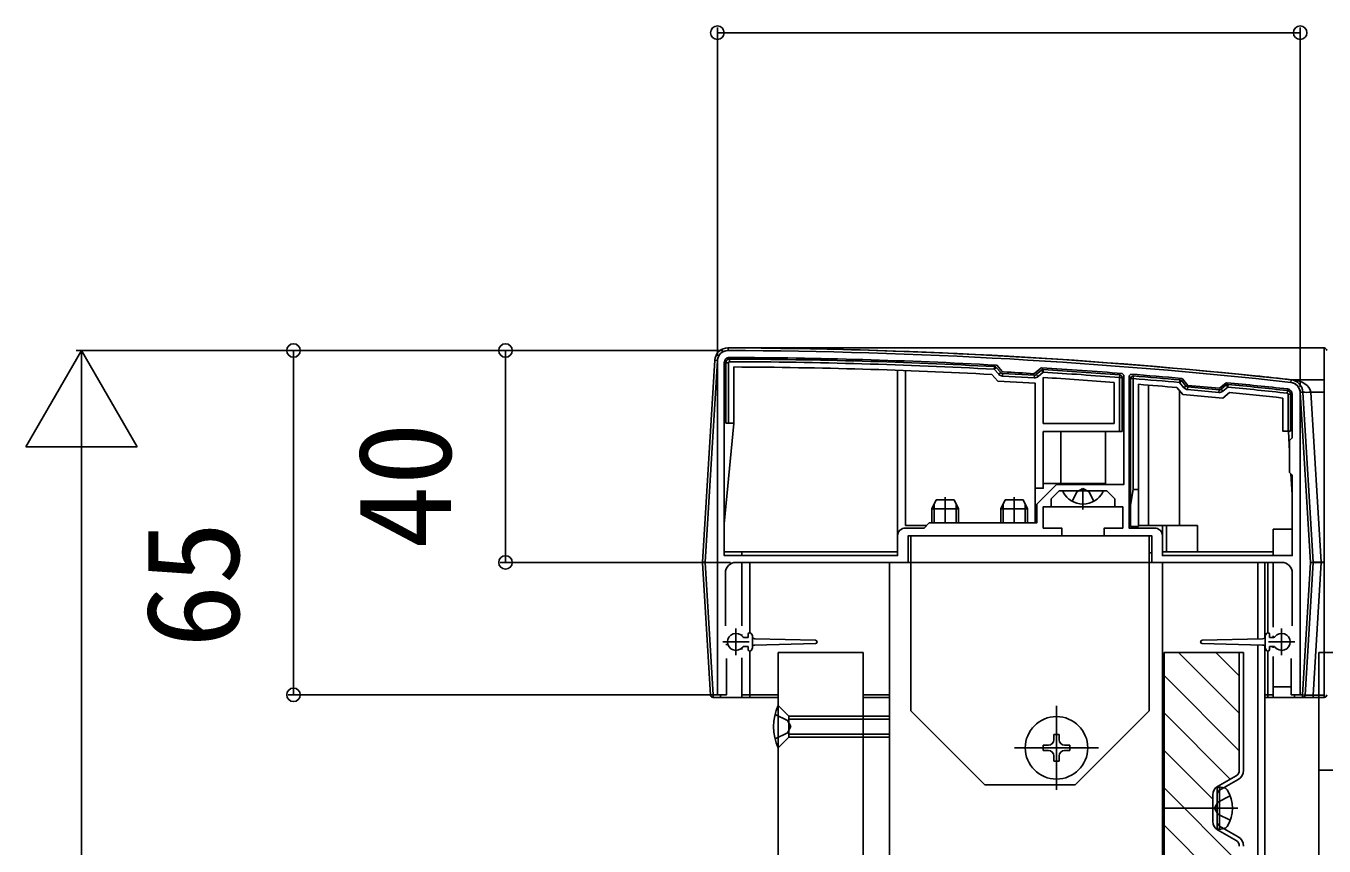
# Model space of a CAD drawing. Units: millimetres, scale not verified. Extents: x -1050 to 1050, y -1568 to 1559.
# Drawn here: x -591.5 to -346.5, y 1058 to 1212.8 of the extents above; entities that cross this region are included whole.
import ezdxf
from ezdxf.enums import TextEntityAlignment as Align

# ---------------------------------------------------------------- set-up
doc = ezdxf.new("R2010")
doc.units = ezdxf.units.MM
doc.header["$LTSCALE"] = 8
for name, color, linetype in [('0-3_YKK_11', 7, 'Continuous'), ('0-4_YKK_12', 2, 'Continuous'), ('0-5_YKK_13', 4, 'Continuous'), ('0-6_YKK_D', 6, 'Continuous')]:
    doc.layers.add(name, color=color, linetype=linetype)
doc.styles.add('ＭＳ ゴシック', font='')
doc.styles.get('ＭＳ ゴシック').set_extended_font_data('MS Gothic')

msp = doc.modelspace()

# ---------------------------------------------------------------- linework, layer by layer
at = {"layer": '0-3_YKK_11'}
for p, q in [((-382.976, 1147.049), (-383.3, 1146.75)), ((-459.5, 1099.559), (-459.5, 1109.5)), ((-352.5, 1109.5), (-352.5, 1099.559)), ((-457.5, 1099), (-457.5, 1094)), ((-354.5, 1099), (-354.5, 1094)), ((-460, 1096.5), (-455, 1096.5)), ((-357, 1096.5), (-352, 1096.5))]:
    msp.add_line(p, q, dxfattribs=at)
for points in [[(-461, 1149.5), (-461, 1086.5), (-459.3, 1086.5), (-459.3, 1093.338)], [(-459.7, 1149.199), (-459.7, 1112.8), (-427, 1112.8), (-427, 1116.5)], [(-425.5, 1118), (-422, 1118), (-421, 1119), (-400.7, 1119), (-400.7, 1122.497), (-396.997, 1126.2), (-392, 1126.2), (-384.3, 1126.2), (-384.3, 1146.876), (-384.577, 1147.175)], [(-407.015, 1147.471), (-407.223, 1147.571), (-408.182, 1148.648), (-408.39, 1148.748)], [(-399.763, 1148.244), (-399.981, 1148.169), (-401.057, 1147.211), (-401.275, 1147.136)], [(-383.3, 1146.75), (-383.3, 1118), (-378.5, 1118)], [(-364.827, 1145.436), (-365.048, 1145.368), (-366.244, 1144.375), (-372.218, 1144.929), (-373.218, 1146.134), (-373.422, 1146.241)], [(-377, 1116.5), (-377, 1112.8), (-352.5, 1112.8), (-352.5, 1128), (-353, 1128.5), (-353, 1134.5), (-352.5, 1135), (-352.5, 1143.253)], [(-352.7, 1093.338), (-352.7, 1086.5), (-351, 1086.5), (-351, 1143.5)], [(-457.5, 1111.5), (-425, 1111.5), (-425, 1116.5), (-396, 1116.5), (-396, 1118), (-399.5, 1118), (-399.5, 1122), (-398, 1122), (-398, 1123.5), (-396.5, 1125), (-392.458, 1125), (-392.275, 1125.12), (-391.725, 1125.12), (-391.542, 1125), (-387.5, 1125), (-386, 1123.5), (-386, 1122), (-384.5, 1122), (-384.5, 1118), (-388, 1118), (-388, 1116.5), (-379, 1116.5), (-379, 1111.5), (-354.5, 1111.5)]]:
    msp.add_lwpolyline(points, dxfattribs=at)
for centre, radius, start, end in [((-459, 1149.5), 2, 89.80939, 179.99999), ((-462.32, 151.509), 999.997, 83.71122, 89.80938), ((-458.7, 1149.199), 1, 89.79207, 179.99998), ((-462.32, 151.515), 998.69, 86.90445, 89.7921), ((-462.319, 151.523), 997.482, 86.49138, 86.82169), ((-462.319, 151.519), 998.686, 85.53529, 86.4087), ((-462.317, 151.546), 998.659, 84.8931, 85.4432), ((-462.321, 151.505), 998.701, 83.73822, 84.39786), ((-353.5, 1143.253), 1, 360, 83.73824), ((-353, 1143.5), 2, 359.99999, 83.71124), ((-425.5, 1116.5), 1.5, 90.00001, 179.99999), ((-378.5, 1116.5), 1.5, 0.00001, 89.99999), ((-457.5, 1109.5), 2, 90.00001, 179.99999), ((-354.5, 1109.5), 2, 0.00001, 89.99999)]:
    msp.add_arc(centre, radius, start, end, dxfattribs=at)
at = {"layer": '0-4_YKK_12'}
for p, q in [((-428.5, 1111.5), (-428.5, 805.018)), ((-377, 1111.5), (-427, 1111.5)), ((-377, 1111.5), (-377, 805.018)), ((-359, 1111.5), (-359, 1097.075)), ((-357.7, 1111.5), (-357.7, 1097.288)), ((-359, 1095.925), (-359, 805.018)), ((-357.7, 1095.712), (-357.7, 805.018))]:
    msp.add_line(p, q, dxfattribs=at)
at = {"layer": '0-5_YKK_13'}
for p, q in [((-458.994, 1152), (-458.996, 1151.5)), ((-458.989, 1152), (-346.503, 1152)), ((-346.503, 1145.985), (-346.503, 1152)), ((-461.498, 1149.653), (-463.828, 1111.561)), ((-463.329, 1111.531), (-460.999, 1149.622)), ((-461.498, 1149.653), (-460.999, 1149.622)), ((-459.403, 1149.199), (-458.903, 1149.199)), ((-458.903, 1137.8), (-458.903, 1149.199)), ((-458.7, 1149.899), (-458.702, 1149.399)), ((-427.003, 1147.78), (-427.003, 1113.5)), ((-425.503, 1118.5), (-425.503, 1147.725)), ((-408.711, 1148.465), (-408.738, 1147.966)), ((-408.364, 1148.298), (-408.738, 1147.966)), ((-408.738, 1147.966), (-407.891, 1147.014)), ((-407.518, 1147.347), (-408.364, 1148.298)), ((-407.518, 1147.347), (-407.891, 1147.014)), ((-407.173, 1147.18), (-407.202, 1146.681)), ((-407.202, 1146.681), (-401.201, 1146.33)), ((-401.171, 1146.829), (-407.173, 1147.18)), ((-401.171, 1146.829), (-401.201, 1146.33)), ((-399.858, 1147.801), (-400.81, 1146.955)), ((-400.81, 1146.955), (-400.478, 1146.581)), ((-400.478, 1146.581), (-399.526, 1147.428)), ((-399.858, 1147.801), (-399.526, 1147.428)), ((-399.495, 1147.927), (-399.526, 1147.428)), ((-385.064, 1146.912), (-385.103, 1146.413)), ((-382.463, 1146.706), (-382.503, 1146.208)), ((-399.503, 1137.7), (-399.503, 1146.424)), ((-386.103, 1145.487), (-386.103, 1137.7)), ((-384.603, 1146.413), (-385.103, 1146.413)), ((-384.603, 1136.2), (-384.603, 1146.413)), ((-383.003, 1146.208), (-383.003, 1122.3)), ((-383.003, 1146.208), (-382.503, 1146.208)), ((-382.503, 1125.3), (-382.503, 1146.208)), ((-381.503, 1145.124), (-381.503, 1125.3)), ((-379.614, 1118.5), (-379.614, 1144.969)), ((-373.71, 1145.965), (-373.754, 1145.467)), ((-373.37, 1145.787), (-373.754, 1145.467)), ((-373.754, 1145.467), (-372.94, 1144.487)), ((-372.556, 1144.806), (-373.37, 1145.787)), ((-372.556, 1144.806), (-372.94, 1144.487)), ((-372.217, 1144.628), (-372.263, 1144.13)), ((-366.3, 1144.079), (-372.217, 1144.628)), ((-364.963, 1144.998), (-365.934, 1144.192)), ((-365.934, 1144.192), (-365.615, 1143.807)), ((-365.615, 1143.807), (-364.644, 1144.613)), ((-364.963, 1144.998), (-364.644, 1144.613)), ((-364.595, 1145.111), (-364.644, 1144.613)), ((-352.729, 1145.985), (-352.784, 1145.488)), ((-352.564, 1145.985), (-346.503, 1145.985)), ((-346.503, 1143.653), (-346.503, 1145.985)), ((-373.793, 1118.5), (-373.793, 1143.949)), ((-372.263, 1144.13), (-366.346, 1143.581)), ((-366.3, 1144.079), (-366.346, 1143.581)), ((-353.426, 1143.949), (-353.481, 1143.452)), ((-352.803, 1143.253), (-353.303, 1143.253)), ((-352.803, 1136.3), (-352.803, 1143.253)), ((-350.507, 1143.653), (-351.006, 1143.622)), ((-348.543, 1111.531), (-350.507, 1143.653)), ((-349.01, 1143.653), (-347.045, 1111.531)), ((-349.01, 1143.653), (-346.503, 1143.653)), ((-346.503, 1111.531), (-346.503, 1143.653)), ((-459.7, 1118.81), (-457.907, 1137.751)), ((-457.907, 1137.751), (-458.716, 1137.8)), ((-386.103, 1137.7), (-399.503, 1137.7)), ((-396.186, 1136.2), (-396.186, 1126.4)), ((-387.753, 1126.4), (-387.753, 1136.2)), ((-385.103, 1136.2), (-384.603, 1136.2)), ((-353.303, 1136.3), (-352.803, 1136.3)), ((-353.234, 1136.3), (-353, 1132.472)), ((-352.741, 1128.241), (-352.5, 1124.297)), ((-401.003, 1125.5), (-401.003, 1119)), ((-399.503, 1126.4), (-396.186, 1126.4)), ((-396.186, 1126.4), (-387.753, 1126.4)), ((-388.404, 1125), (-395.596, 1125)), ((-394.05, 1123.034), (-393.145, 1124.849)), ((-392, 1125.458), (-393.145, 1124.849)), ((-392, 1125.458), (-390.855, 1124.849)), ((-392, 1121.5), (-392, 1125)), ((-389.95, 1123.034), (-390.855, 1124.849)), ((-382.503, 1125.3), (-383.003, 1122.3)), ((-382.503, 1125.3), (-381.503, 1125.3)), ((-381.503, 1125.3), (-381.503, 1118.3)), ((-420.5, 1121.6), (-419.7, 1123.3)), ((-420.067, 1119), (-420.067, 1122.52)), ((-419.7, 1123.3), (-416.3, 1123.3)), ((-418, 1119), (-418, 1123.8)), ((-416.3, 1123.3), (-415.5, 1121.6)), ((-415.933, 1119), (-415.933, 1122.52)), ((-407.5, 1121.6), (-406.7, 1123.3)), ((-407.067, 1119), (-407.067, 1122.52)), ((-406.7, 1123.3), (-403.3, 1123.3)), ((-405, 1119), (-405, 1123.8)), ((-403.3, 1123.3), (-402.5, 1121.6)), ((-402.933, 1119), (-402.933, 1122.52)), ((-383.003, 1118.3), (-383.003, 1122.3)), ((-420.5, 1119), (-420.5, 1121.6)), ((-420.5, 1121.6), (-415.5, 1121.6)), ((-415.5, 1119), (-415.5, 1121.6)), ((-407.5, 1119), (-407.5, 1121.6)), ((-407.5, 1121.6), (-402.5, 1121.6)), ((-402.5, 1119), (-402.5, 1121.6)), ((-399.503, 1122), (-399.5, 1118.3)), ((-399.2, 1122), (-384.8, 1122)), ((-421.5, 1118.5), (-425.503, 1118.5)), ((-383.003, 1118.3), (-381.503, 1118.3)), ((-377.003, 1118.5), (-381.503, 1118.5)), ((-377.003, 1113.5), (-377.003, 1118.5)), ((-377.003, 1118.5), (-376.22, 1118.5)), ((-376.22, 1118.5), (-376.22, 1113.5)), ((-376.22, 1118.5), (-370.399, 1118.5)), ((-370.399, 1118.5), (-370.399, 1113.5)), ((-352.5, 1117.8), (-356.103, 1117.8)), ((-356.103, 1117.8), (-356.103, 1113.5)), ((-425.003, 1116.5), (-425.003, 1111.5)), ((-425.003, 1116.5), (-383.803, 1116.5)), ((-424.5, 1116.5), (-379.3, 1116.5)), ((-379.003, 1116.5), (-383.803, 1116.5)), ((-379.003, 1116.5), (-379.003, 1111.5)), ((-459.7, 1113.5), (-456.403, 1113.5)), ((-456.403, 1113.5), (-456.403, 1112.8)), ((-427.003, 1113.5), (-456.403, 1113.5)), ((-379, 1113.3), (-379.5, 1113.3)), ((-356.103, 1113.5), (-377.003, 1113.5)), ((-356.103, 1112.8), (-356.103, 1113.5)), ((-463.828, 1111.561), (-463.329, 1111.531)), ((-463.329, 1111.469), (-463.828, 1111.439)), ((-463.828, 1111.439), (-462.301, 1086.469)), ((-461.801, 1086.5), (-463.329, 1111.469)), ((-456.403, 1111.5), (-456.403, 1099.506)), ((-454.903, 1111.5), (-425.003, 1111.5)), ((-454.903, 1098.25), (-454.903, 1111.5)), ((-379.003, 1111.5), (-425.003, 1111.5)), ((-379.003, 1111.5), (-357.103, 1111.5)), ((-357.103, 1111.5), (-357.103, 1098.25)), ((-356.103, 1099.27), (-356.103, 1111.5)), ((-350.072, 1086.469), (-348.543, 1111.469)), ((-349.042, 1111.5), (-348.543, 1111.531)), ((-348.543, 1111.469), (-349.042, 1111.5)), ((-347.045, 1111.469), (-348.574, 1086.469)), ((-347.045, 1111.469), (-347.045, 1111.531)), ((-347.045, 1111.531), (-346.503, 1111.531)), ((-346.503, 1111.469), (-347.045, 1111.469)), ((-346.503, 1111.469), (-346.503, 1111.531)), ((-456.403, 1097.927), (-456.403, 1097.664)), ((-455.2, 1097.95), (-455.2, 1097.35)), ((-357.36, 1098.1), (-357.6, 1097.684)), ((-356.8, 1097.95), (-356.8, 1097.35)), ((-356.103, 1097.35), (-356.103, 1097.65)), ((-459.02, 1096), (-459.386, 1096)), ((-456.403, 1095.336), (-456.403, 1095.073)), ((-455.2, 1097.35), (-455.988, 1097.35)), ((-455.2, 1095.65), (-455.988, 1095.65)), ((-455.2, 1095.05), (-455.2, 1095.65)), ((-454.64, 1094.9), (-454.4, 1095.316)), ((-453.913, 1097.088), (-442.492, 1096.8)), ((-453.913, 1095.912), (-442.492, 1096.2)), ((-358.087, 1097.088), (-369.508, 1096.8)), ((-358.087, 1095.912), (-369.508, 1096.2)), ((-356.8, 1097.35), (-356.012, 1097.35)), ((-356.8, 1095.65), (-356.012, 1095.65)), ((-356.8, 1095.05), (-356.8, 1095.65)), ((-356.103, 1095.35), (-356.103, 1095.65)), ((-456.403, 1093.494), (-456.403, 1086)), ((-454.903, 1086), (-454.903, 1094.75)), ((-449.5, 1094.501), (-449.5, 805.018)), ((-449.5, 1094.501), (-433.5, 1094.501)), ((-433.5, 1094.501), (-433.5, 805.018)), ((-376.704, 1094.501), (-376.7, 902.496)), ((-361.704, 1094.501), (-376.704, 1094.501)), ((-362.503, 1083.029), (-373.975, 1094.501)), ((-362.503, 1090.1), (-366.904, 1094.501)), ((-362.504, 1094.501), (-362.503, 1072.271)), ((-361.703, 1072.271), (-361.704, 1094.501)), ((-357.103, 1094.75), (-357.103, 1086.5)), ((-356.103, 1086.5), (-356.103, 1093.73)), ((-347.5, 1094.501), (382.5, 1094.501)), ((-347.5, 805.018), (-347.5, 1094.501)), ((-362.503, 1075.958), (-376.703, 1090.158)), ((-356.103, 1088), (-352.7, 1088)), ((-462.301, 1086.469), (-461.801, 1086.5)), ((-461.801, 1086.5), (-460.403, 1086.5)), ((-461.801, 1086.5), (-461.801, 1086)), ((-460.403, 1086), (-455.903, 1086)), ((-456.403, 1086.5), (-454.903, 1086.5)), ((-455.403, 1086), (-455.903, 1086)), ((-449.5, 1086), (-455.403, 1086)), ((-454.903, 1086.5), (-449.5, 1086.5)), ((-433.5, 1086.5), (-428.5, 1086.5)), ((-428.5, 1086), (-433.5, 1086)), ((-357.7, 1086.5), (-357.103, 1086.5)), ((-357.103, 1086), (-357.7, 1086)), ((-357.103, 1086.5), (-356.103, 1086.5)), ((-352.103, 1086), (-356.103, 1086)), ((-352.103, 1086.5), (-350.571, 1086.5)), ((-350.571, 1086), (-350.571, 1086.5)), ((-350.571, 1086.5), (-350.072, 1086.469)), ((-348.574, 1086), (-350.571, 1086)), ((-348.574, 1086), (-348.574, 1086.469)), ((-346.503, 1086), (-348.574, 1086)), ((-346.503, 1086), (-346.503, 1086.469)), ((-449.5, 1076.506), (-449.5, 1084.506)), ((-449.5, 1084.506), (-447.5, 1082.506)), ((-410.5, 1069.5), (-424.5, 1083.5)), ((-397, 1068.6), (-397, 1084.4)), ((-393.5, 1069.5), (-379.5, 1083.5)), ((-364.209, 1070.593), (-376.703, 1083.087)), ((-447.5, 1081.906), (-428.5, 1081.906)), ((-397, 1071), (-397, 1082)), ((-447.5, 1079.106), (-428.5, 1079.106)), ((-447.5, 1078.506), (-428.5, 1078.506)), ((-404.9, 1076.5), (-389.1, 1076.5)), ((-402.5, 1076.5), (-391.5, 1076.5)), ((-395.5, 1076), (-394.5, 1076)), ((-367.497, 1066.81), (-376.703, 1076.016)), ((-363.103, 1071.232), (-366.603, 1069.211)), ((-393.5, 1069.5), (-410.5, 1069.5)), ((-362.503, 1054.745), (-376.703, 1068.945)), ((-366.203, 1069.116), (-366.703, 1069.028)), ((-366.703, 1061.204), (-366.703, 1069.028)), ((-362.703, 1070.539), (-366.203, 1068.518)), ((-366.203, 1069.116), (-365.401, 1068.975)), ((-366.203, 1061.116), (-366.203, 1069.116)), ((-367.503, 1062.58), (-367.503, 1067.652)), ((-366.703, 1062.58), (-366.703, 1067.652)), ((-362.803, 1065.116), (-377, 1065.116)), ((-362.503, 1047.674), (-376.703, 1061.874)), ((-366.203, 1061.116), (-366.703, 1061.204)), ((-366.603, 1061.022), (-363.103, 1059.001)), ((-366.203, 1061.714), (-362.703, 1059.694)), ((-366.203, 1061.116), (-365.401, 1061.258))]:
    msp.add_line(p, q, dxfattribs=at)
for points in [[(-459.403, 1149.199), (-459.403, 1137.8), (-458.903, 1137.8)], [(-457.903, 1148.396), (-457.903, 1137.8), (-458.903, 1137.8)], [(-385.103, 1146.413), (-385.103, 1136.2), (-399.503, 1136.2), (-399.503, 1125.5), (-401.003, 1125.5), (-401.003, 1145.317), (-408.088, 1145.731), (-409.208, 1146.99)], [(-364.326, 1143.577), (-365.613, 1142.509), (-373.181, 1143.211), (-374.258, 1144.508)], [(-353.303, 1143.253), (-353.303, 1136.3), (-354.303, 1136.3), (-354.303, 1142.536)], [(-351.006, 1143.622), (-349.042, 1111.5), (-350.571, 1086.5)], [(-424.5, 1083.5), (-424.5, 1111.5), (-424.5, 1116.5)], [(-379.5, 1116.5), (-379.5, 1111.5), (-379.5, 1083.5)], [(-348.574, 1086.469), (-346.503, 1086.469), (-346.503, 1111.469)], [(-454.64, 1098.1), (-454.4, 1097.684), (-454.4, 1095.316)], [(-357.36, 1094.9), (-357.6, 1095.316), (-357.6, 1097.684)], [(-460.403, 1086.5), (-460.403, 1086), (-461.801, 1086)], [(-356.103, 1086.5), (-356.103, 1086), (-357.103, 1086), (-357.103, 1086.5)], [(-350.571, 1086), (-352.103, 1086), (-352.103, 1086.5)], [(-450.112, 1082.806), (-447.754, 1081.656), (-447.143, 1080.506)], [(-450.112, 1078.206), (-447.754, 1079.356), (-447.143, 1080.506)], [(-449.5, 1076.506), (-447.5, 1078.506), (-447.5, 1082.506)], [(-447.5, 1078.506), (-447.5, 1082.506), (-428.5, 1082.506)], [(-396.5, 1078), (-396.5, 1079), (-397.5, 1079), (-397.5, 1078)], [(-398.5, 1077), (-399.5, 1077), (-399.5, 1076), (-398.5, 1076)], [(-394.5, 1076), (-394.5, 1077), (-395.5, 1077)], [(-397.5, 1075), (-397.5, 1074), (-396.5, 1074), (-396.5, 1075)], [(-347.5, 1072.271), (-335, 1072.271), (352.5, 1072.271)], [(-364.224, 1067.416), (-366.54, 1066.261), (-367.149, 1065.116)], [(-364.224, 1062.816), (-366.54, 1063.971), (-367.149, 1065.116)]]:
    msp.add_lwpolyline(points, dxfattribs=at)
msp.add_circle((-397, 1076.5), 5.9, dxfattribs=at)
for centre, radius, start, end in [((-459.003, 1149.5), 2.5, 89.80937, 176.5), ((-459.003, 1149.5), 2, 89.80937, 176.5), ((-462.323, 151.506), 1000, 83.71123, 89.80937), ((-462.323, 151.506), 1000.5, 83.71123, 89.80937), ((-458.992, 1152.75), 0.75, 269.80937, 270.19063), ((-346.503, 1151.5), 0.5, 0.00016, 90.00016), ((-458.703, 1149.199), 0.7, 89.79209, 180), ((-458.703, 1149.199), 0.2, 89.79209, 180), ((-462.323, 151.506), 997.9, 86.92184, 89.79209), ((-462.323, 151.506), 998.4, 86.92184, 89.79209), ((-462.323, 151.506), 996.9, 86.9458, 89.74594), ((-408.738, 1147.966), 0.5, 41.65655, 86.92184), ((-407.144, 1147.679), 1, 221.65655, 266.65655), ((-407.144, 1147.679), 0.5, 221.65655, 266.65655), ((-401.142, 1147.328), 0.5, 266.65655, 311.65655), ((-399.526, 1147.428), 0.5, 86.39204, 131.65655), ((-462.323, 151.506), 997.9, 85.56185, 86.39204), ((-462.323, 151.506), 998.4, 85.56185, 86.39204), ((-385.103, 1146.413), 0.5, 0, 85.56185), ((-382.503, 1146.208), 0.5, 85.4121, 180), ((-462.323, 151.506), 998.4, 84.90801, 85.4121), ((-401.142, 1147.328), 1, 266.65655, 311.65655), ((-462.323, 151.506), 996.9, 85.61503, 86.38707), ((-462.323, 151.506), 997.9, 84.90801, 85.4121), ((-462.323, 151.506), 996.9, 84.93193, 85.34983), ((-373.754, 1145.467), 0.5, 39.7, 84.90801), ((-372.171, 1145.126), 1, 219.7, 264.7), ((-372.171, 1145.126), 0.5, 219.7, 264.7), ((-366.253, 1144.577), 0.5, 264.7, 309.7), ((-364.644, 1144.613), 0.5, 84.38262, 129.7), ((-462.323, 151.506), 997.9, 83.73822, 84.38262), ((-462.323, 151.506), 998.4, 83.73822, 84.38262), ((-353.003, 1143.5), 2, 3.5, 83.71123), ((-353.003, 1143.5), 2.5, 3.5, 83.71123), ((-352.647, 1146.734), 0.754, 263.74114, 276.25886), ((-366.253, 1144.577), 1, 264.7, 309.7), ((-462.323, 151.506), 996.9, 83.77943, 84.35863), ((-353.503, 1143.253), 0.2, 360, 83.73822), ((-353.503, 1143.253), 0.7, 360, 83.73822), ((-349.759, 1149.81), 6.203, 263.06854, 276.93146), ((-395.596, 1124.846), 0.154, 90, 207.28096), ((-392, 1126.7), 4.2, 207.28096, 332.71904), ((-388.404, 1124.846), 0.154, 332.71904, 90), ((-462.83, 1111.5), 1, 176.5, 183.5), ((-462.83, 1111.5), 0.5, 176.5, 183.5), ((-349.042, 1111.5), 0.5, 356.5, 3.5), ((-457.5, 1096.5), 1.6, 37.24778, 322.75222), ((-454.9, 1097.95), 0.3, 30, 180), ((-453.9, 1097.588), 0.5, 180, 268.55636), ((-358.1, 1097.588), 0.5, 271.44364, 360), ((-357.1, 1097.95), 0.3, 360, 150), ((-354.5, 1096.5), 1.6, 217.24778, 142.75222), ((-455.988, 1097.65), 0.3, 217.24778, 270), ((-455.988, 1095.35), 0.3, 90, 142.75222), ((-453.9, 1095.412), 0.5, 91.44364, 180), ((-442.5, 1096.5), 0.3, 271.44364, 88.55636), ((-369.5, 1096.5), 0.3, 91.44364, 268.55636), ((-358.1, 1095.412), 0.5, 360, 88.55636), ((-356.012, 1097.65), 0.3, 270, 322.75222), ((-356.012, 1095.35), 0.3, 37.24778, 90), ((-454.9, 1095.05), 0.3, 180, 330), ((-357.1, 1095.05), 0.3, 210, 0), ((-461.801, 1086.5), 0.5, 183.5, 270), ((-350.571, 1086.5), 0.5, 270, 356.5), ((-346.503, 1086.5), 0.5, 270, 0), ((-441.061, 1080.506), 9.339, 154.63923, 205.36077), ((-398.5, 1078), 1, 270, 0), ((-395.5, 1078), 1, 180, 270), ((-398.5, 1075), 1, 0, 90), ((-395.5, 1075), 1, 90, 180), ((-363.703, 1072.271), 1.2, 300.00096, 0.00096), ((-363.703, 1072.271), 2, 300.00096, 0.00096), ((-365.703, 1067.652), 1.8, 120.00096, 180.00096), ((-365.703, 1067.652), 1, 120.00096, 180.00096), ((-365.557, 1068.088), 0.9, 32.05588, 80), ((-370.303, 1065.116), 6.5, 327.94412, 32.05588), ((-365.703, 1062.58), 1.8, 180.00096, 240.00096), ((-365.703, 1062.58), 1, 180.00096, 240.00096), ((-365.557, 1062.144), 0.9, 280, 327.94412), ((-363.703, 1057.962), 1.2, 0.00096, 60.00096), ((-363.703, 1057.962), 2, 0.00096, 60.00096)]:
    msp.add_arc(centre, radius, start, end, dxfattribs=at)
for centre, major_axis, ratio, start_param, end_param in [((-459.003, 1149.5), (4, 0), 0.625, 1.5674692, 1.5707963), ((-462.323, 151.506), (1002, 0), 0.998503, 1.468001, 1.5674692), ((-462.323, 151.506), (1002, 0), 0.998503, 1.4610366, 1.468001), ((-353.003, 1143.5), (4, 0), 0.625, 0.0610865, 1.4610366), ((-347.038, 1111.5), (1.505, -0.031), 0.020177, 1.5761694, 3.1432388), ((-347.038, 1111.5), (1.505, 0.031), 0.020177, 3.1399465, 4.7070159), ((-348.567, 1086.5), (1.505, 0.031), 0.020177, 3.1399465, 4.7070159)]:
    msp.add_ellipse(centre, major_axis=major_axis, ratio=ratio, start_param=start_param, end_param=end_param, dxfattribs=at)
at = {"layer": '0-6_YKK_D'}
for p, q in [((-461, 1150.5), (-461, 1212.5)), ((-461, 1211.5), (-351.004, 1211.5)), ((-351.004, 1144.622), (-351.004, 1212.5)), ((-581, 1151.5), (-591.5, 1133.313)), ((-460.003, 1151.5), (-582, 1151.5)), ((-581, 1151.5), (-570.5, 1133.313)), ((-581, 1151.5), (-581, 1115.127)), ((-460.003, 1151.5), (-542, 1151.5)), ((-541, 1151.5), (-541, 1086.5)), ((-460.003, 1151.5), (-502, 1151.5)), ((-501, 1151.5), (-501, 1111.5)), ((-591.5, 1133.313), (-570.5, 1133.313)), ((-581, 437.5), (-581, 1130.5)), ((-458.5, 1111.5), (-502, 1111.5)), ((-461.7, 1086.5), (-542, 1086.5))]:
    msp.add_line(p, q, dxfattribs=at)
for centre in [(-461, 1211.5), (-351.004, 1211.5), (-541, 1151.5), (-501, 1151.5), (-501, 1111.5), (-541, 1086.5)]:
    msp.add_circle(centre, 1.275, dxfattribs=at)

# ---------------------------------------------------------------- texts
at = {"layer": '0-6_YKK_D', "style": 'ＭＳ ゴシック'}
for s, p in [('40', (-506, 1114.045)), ('65', (-546, 1095.363))]:
    msp.add_text(s, height=17.6, rotation=90, dxfattribs=at).set_placement(p, align=Align.BOTTOM_LEFT)

doc.saveas('drawing.dxf')
